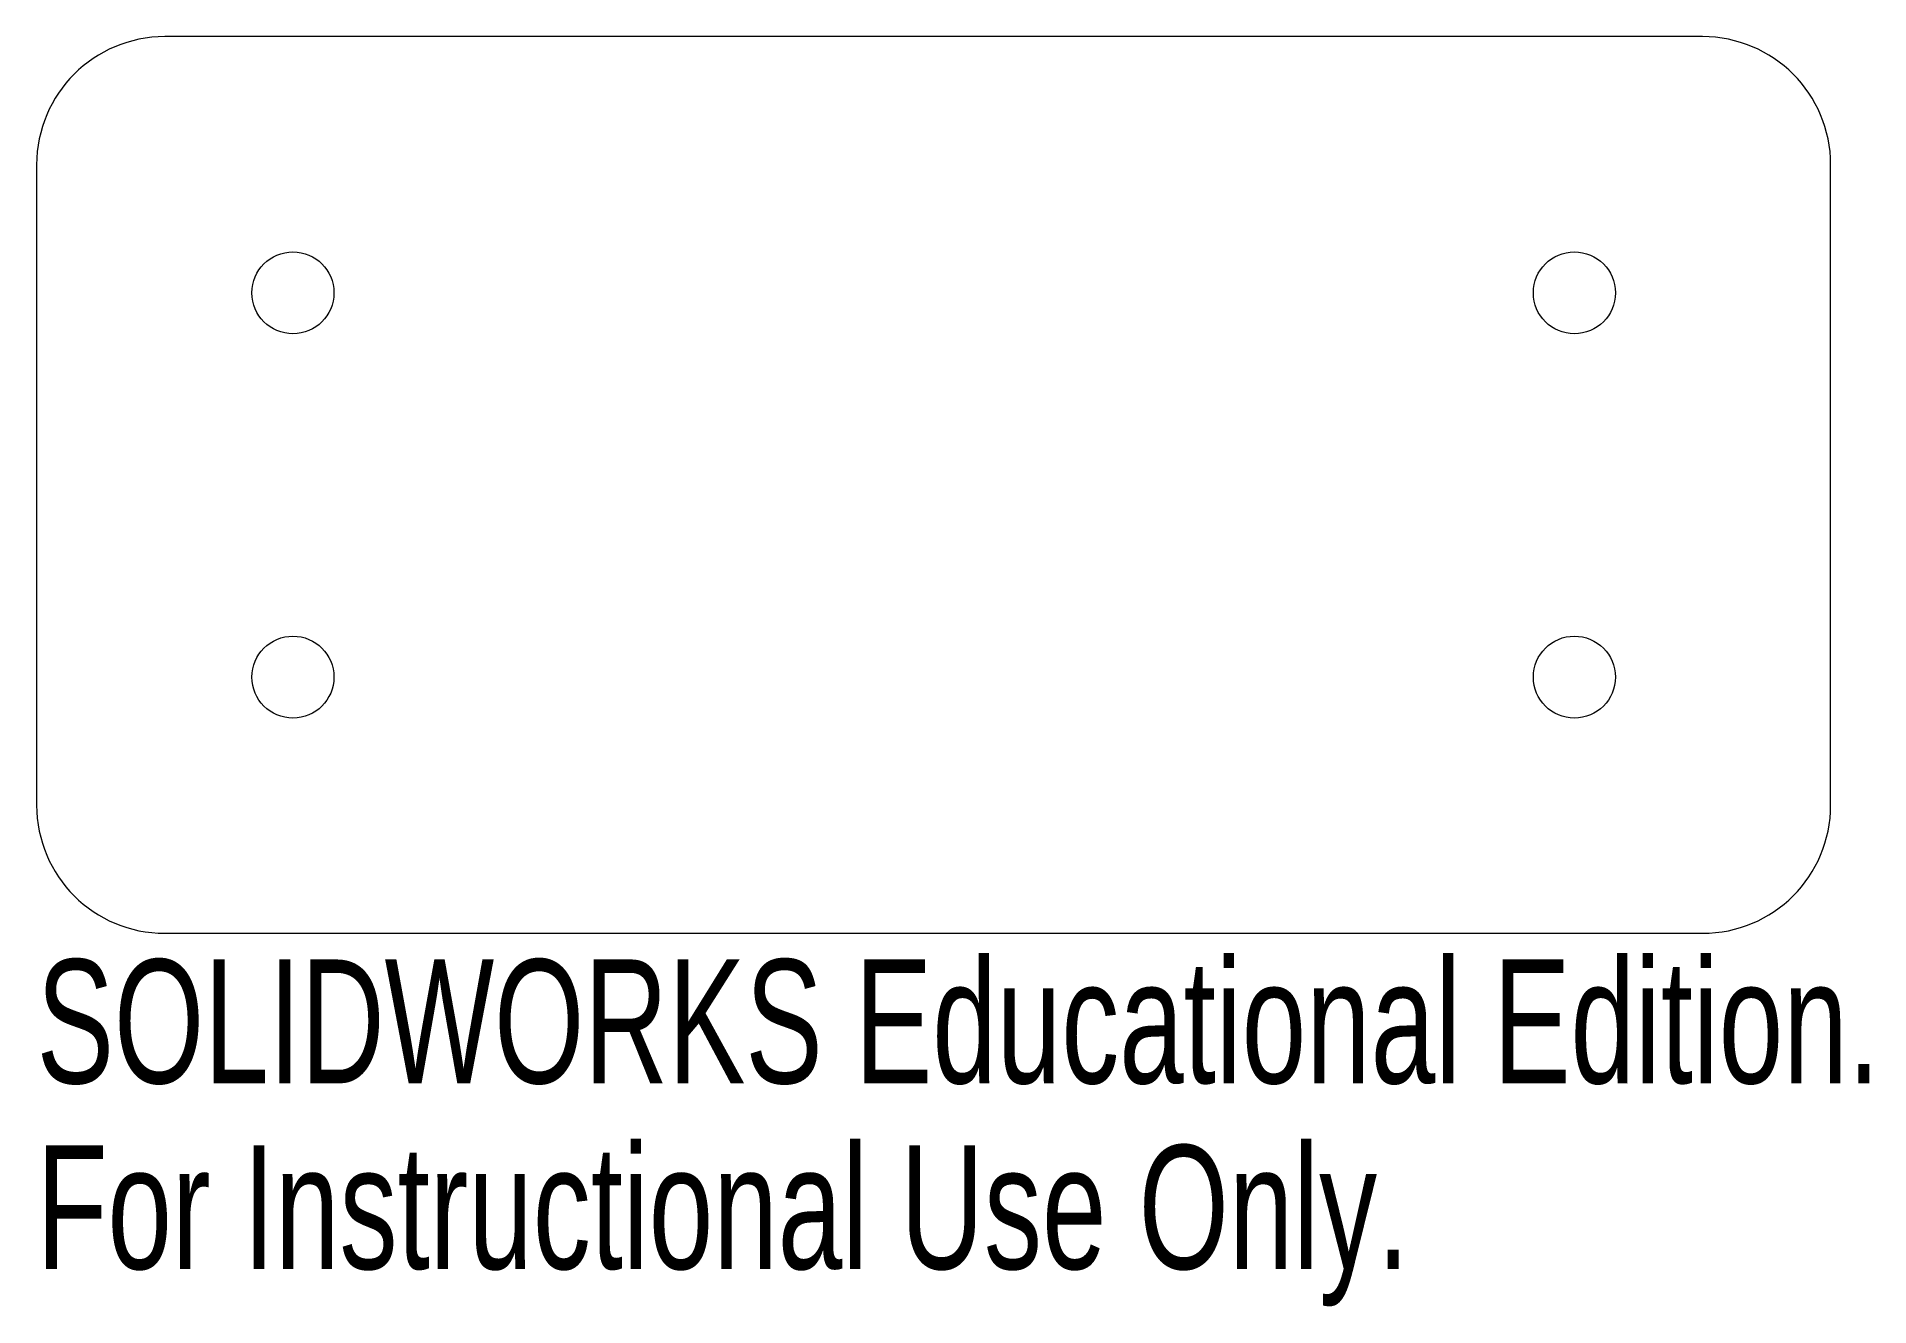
# Model space of a CAD drawing. Header units: millimetres. Extents: x -35 to 36.5, y -32.1 to 17.5.
import ezdxf

# ---------------------------------------------------------------- set-up
doc = ezdxf.new("R2010")
doc.units = ezdxf.units.MM
doc.styles.add('SLDTEXTSTYLE0', font='TXT', dxfattribs={"width": 0.7})

msp = doc.modelspace()

# ---------------------------------------------------------------- linework, layer by layer
at = {"color": 7, "linetype": 'Continuous', "lineweight": 15}
for p, q in [((30, 17.5), (-30, 17.5)), ((-35, 12.5), (-35, -12.5)), ((35, -12.5), (35, 12.5)), ((-30, -17.5), (30, -17.5))]:
    msp.add_line(p, q, dxfattribs=at)
for centre in [(-25, 7.5), (25, 7.5), (-25, -7.5), (25, -7.5)]:
    msp.add_circle(centre, 1.6, dxfattribs=at)
for centre, start, end in [((-30, 12.5), 90, 180), ((30, 12.5), 0, 90), ((-30, -12.5), 180, 270), ((30, -12.5), 270, 0)]:
    msp.add_arc(centre, 5, start, end, dxfattribs=at)

# ---------------------------------------------------------------- texts
at = {"color": 7, "linetype": 'Continuous', "char_height": 4.83362, "attachment_point": 1, "style": 'SLDTEXTSTYLE0'}
for s, insert in [('SOLIDWORKS Educational Edition.', (-35, -18.52)), ('For Instructional Use Only.', (-35, -25.77))]:
    msp.add_mtext(s, dxfattribs=dict(at, insert=insert))

doc.saveas('drawing.dxf')
